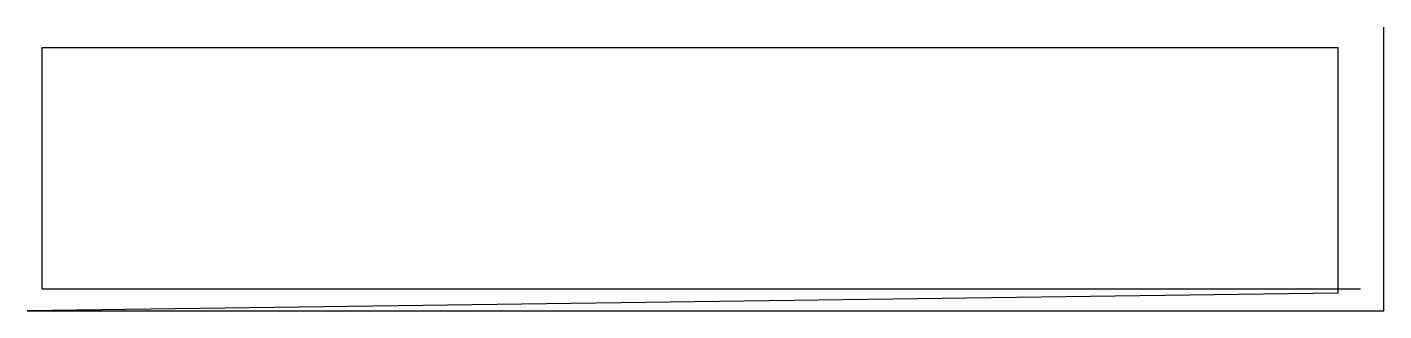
# Model space of a CAD drawing. Header units: metres. Extents: x 0 to 1803, y 2073 to 2450.
import ezdxf

# ---------------------------------------------------------------- set-up
doc = ezdxf.new("R2010")
doc.units = ezdxf.units.M

msp = doc.modelspace()

# ---------------------------------------------------------------- linework, layer by layer
at = {"layer": 'TOOL_0'}
for p, q in [((1802.771, 2449), (1802.771, 2450)), ((1802.771, 2072.677), (1802.771, 2449)), ((20.141, 2101.425), (20.141, 2422.925)), ((20.141, 2422.925), (1741.641, 2422.925)), ((1741.641, 2422.925), (1741.641, 2101.425)), ((1741.641, 2096.425), (0, 2072.677)), ((1741.641, 2101.425), (20.141, 2101.425)), ((1771.641, 2101.425), (1741.641, 2101.425)), ((1741.641, 2101.425), (1741.641, 2096.425)), ((0, 2072.677), (1, 2072.677)), ((1, 2072.677), (0, 2072.677)), ((0, 2072.677), (1, 2072.677)), ((1, 2072.677), (1802.771, 2072.677))]:
    msp.add_line(p, q, dxfattribs=at)

doc.saveas('drawing.dxf')
